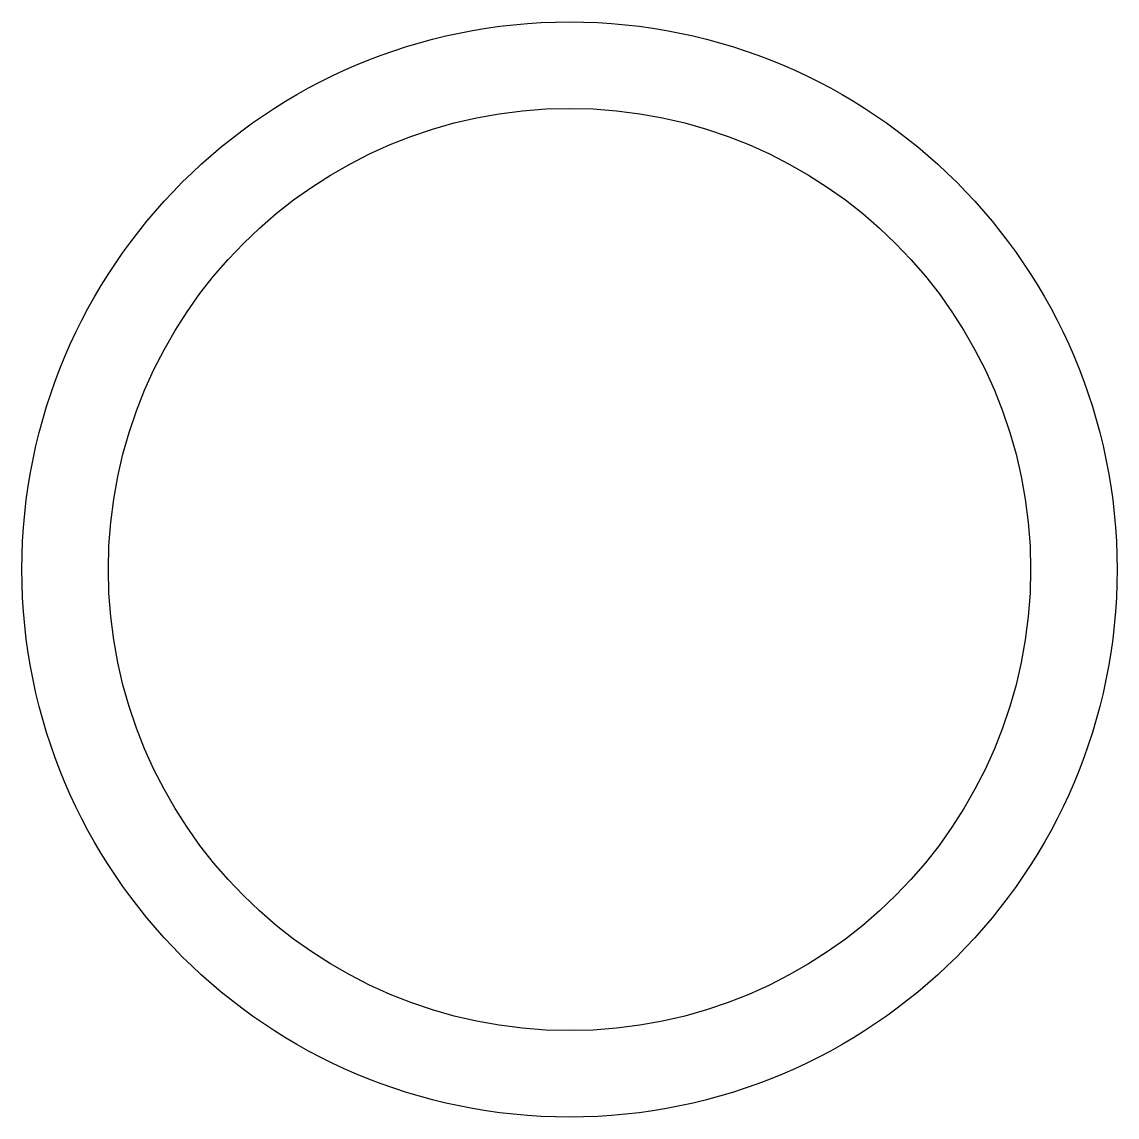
# Model space of a CAD drawing. Header units: inches. Extents: x -0.299 to 0.299, y -0.299 to 0.299.
import ezdxf

# ---------------------------------------------------------------- set-up
doc = ezdxf.new("R2010")
doc.units = ezdxf.units.IN
doc.header["$MEASUREMENT"] = 0

msp = doc.modelspace()

# ---------------------------------------------------------------- linework, layer by layer
at = {"color": 7, "linetype": 'Continuous', "lineweight": 25}
for radius in [0.29921, 0.25197]:
    msp.add_circle((0, 0), radius, dxfattribs=at)

doc.saveas('drawing.dxf')
